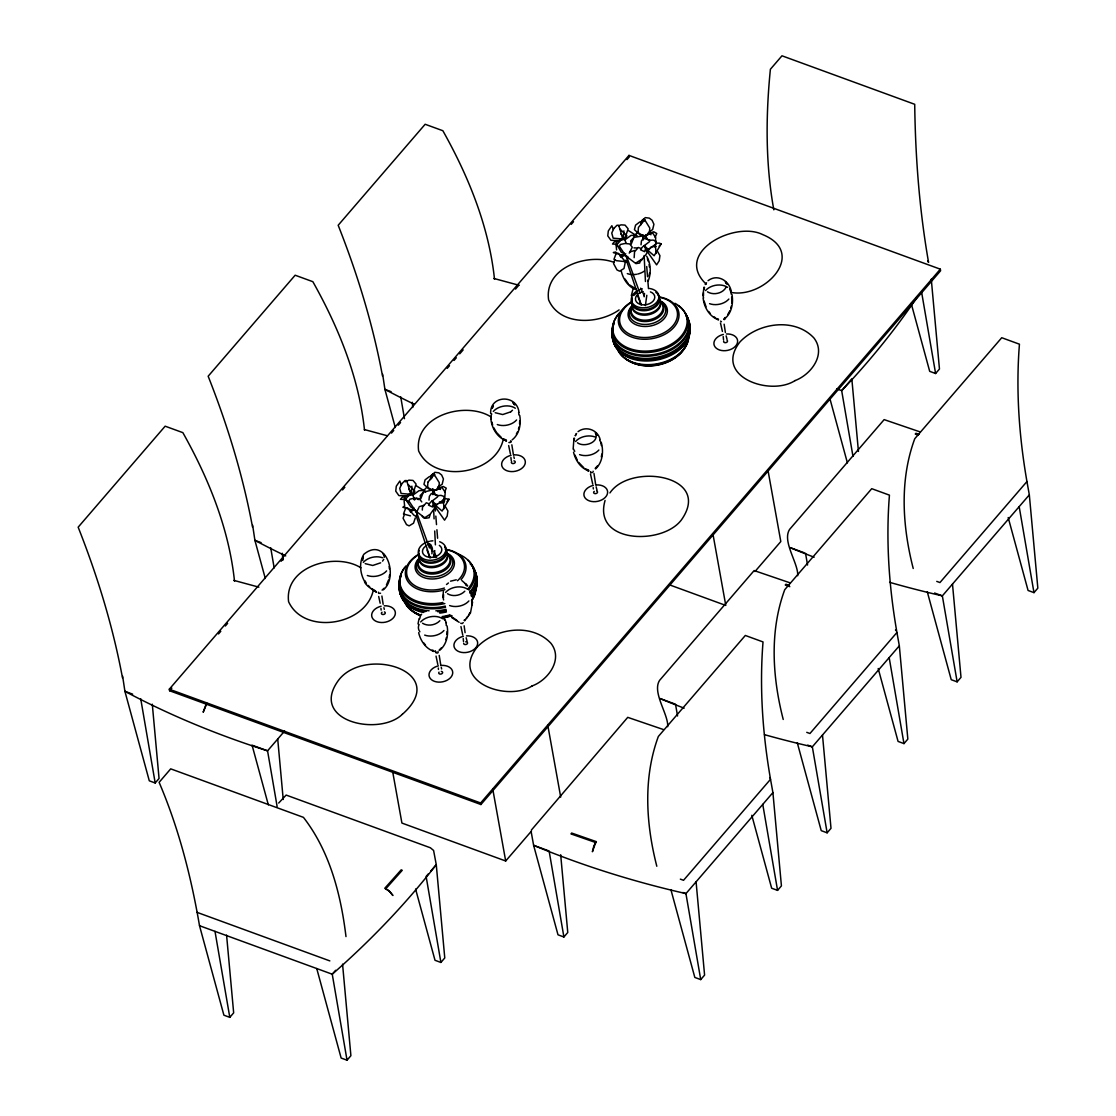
<?xml version="1.0" encoding="UTF-8"?>
<svg xmlns="http://www.w3.org/2000/svg" width="1116" height="1116" viewBox="0 0 1116 1116"><rect width="100%" height="100%" fill="white"/><g stroke="black" fill="none" stroke-linecap="round" stroke-linejoin="round"><path stroke-width="1.5" d="M442.899 597.465L443.373 591.424M443.498 597.479L443.526 594.493M702.885 295.573L703.973 287.175M703.485 295.601L703.512 292.615M510.64 411.888L512.481 410.256M446.944 634.53L447.056 631.544M471.873 604.984L471.984 602.012M472.584 602.04L470.464 612.977L464.633 620.859M519.568 423.996L519.693 421.011M731.845 303.106L731.664 297.121M422.308 510.068L422.504 507.138L426.298 502.786L429.172 503.832M444.056 508.784L443.317 500.121L444.196 498.434L449.05 499.257L442.103 511.058L436.049 505.841L436.942 504.153M634.153 257.684L634.544 251.839L638.324 247.473L641.198 248.519M656.096 253.485L655.343 244.822L656.236 243.135L659.514 243.149L661.091 243.958L654.143 255.759L648.089 250.542L651.353 246.748L656.027 246.427M655.399 241.921L655.72 237.596L652.581 232.909L647.085 234.862M411.888 486.158L411.316 493.858L413.101 494.988L419.044 490.677L423.564 490.398L425.796 491.835L416.408 485.865M623.914 230.845L623.342 238.545L625.141 239.689L631.084 235.378L637.096 235.448M382.523 561.125L383.737 559.325M642.481 259.344L640.64 260.935M428.99 500.135L429.381 496.327L431.306 493.565L437.695 495.365L437.528 496.927L430.413 502.34L428.488 505.116L432.603 506.985L433.65 503.888L432.087 500.875M641.03 244.822L641.421 241.014L643.346 238.252L649.735 240.052L649.568 241.614L642.439 247.041L640.514 249.803L644.63 251.686L645.69 248.589L644.127 245.562M654.925 246.873L655.176 244.544M431.878 553.787L432.492 548.709M644.127 296.786L644.532 293.41M433.831 557.47L434.794 550.593M645.383 305.617L646.82 295.28M418.012 623.956L419.072 618.599M490.635 413.422C489.826 394.827 517.029 394.129 518.996 412.348M122.621 676.115L124.908 691.32L149.293 780.823L155.194 782.972L159.058 778.48L152.292 704.196M252.635 525.162L254.908 540.367L265.301 578.479M382.635 374.195L384.922 389.4L395.301 427.526M389.079 577.837L389.596 574.921M601.315 456.988L601.845 454.059M649.052 275.959L649.582 273.043M417.3 511.337L416.338 516.513L413.855 515.132L407.675 507.933L405.833 507.738L403.49 514.002L410.465 515.871M626.829 261.814L624.346 260.433L618.152 253.234L616.311 253.039L613.967 259.303L616.45 260.684L626.829 261.814L627.778 256.638L623.914 255.327L620.887 257.294M595.707 842.524L592.401 851.745L593.907 845.691L596.362 841.659L571.643 833.038L570.96 833.903L595.581 842.496M510.584 441.908L510.626 440.96M510.751 442.103L510.947 441.308L510.528 442.313M431.529 478.68L432.492 474.691L434.78 472.305L438.853 472.835L441.629 474.984L443.429 478.973L442.159 484.288L437.611 487.148M642.328 222.656L642.969 219.991L645.271 217.606L649.331 218.136L652.107 220.284L653.92 224.274L652.637 229.589L649.233 231.737M430.274 479.629L431.432 475.095L433.022 473.854L434.877 474.635L429.06 476.825L425.084 479.852L423.94 484.372L429.632 489.617L431.948 489.505M432.562 492.351L432.841 491.249L442.103 487.608L445.228 492.282L444.447 501.572L442.062 502.758M640.765 224.93L641.909 220.396L643.5 219.154L645.355 219.936L639.538 222.126L635.562 225.153L634.418 229.673L640.11 234.918L642.425 234.806M643.039 237.652L645.718 235.364M373.386 589.736C366.383 625.462 304.194 635.688 288.598 601.733C284.064 566.412 335.386 551.681 360.956 567.835M492.505 407.703L493.049 405.694L492.268 408.316M435.575 651.228L435.784 652.762M445.842 639.663L446.428 637.445M503.386 438.769C496.453 474.3 434.319 484.916 418.626 450.934C413.883 415.543 465.358 400.686 490.956 416.882M463.266 622.602L462.191 623.579L460.699 623.216M518.466 429.13L519.052 426.912M573.973 438.142L573.15 449.134M573.931 440.639L574.531 438.379M631.307 295.698L633.386 287.816M590.601 471.58L590.88 472.486M593.168 471.929L593.098 471.217M605.081 500.428C592.457 543.673 662.82 545.375 681.569 519.679C712.608 475.165 630.261 462.442 609.922 492.937M703.945 289.672L704.531 287.426M730.743 308.225L731.329 306.021M362.295 559.242L363.063 556.619L362.756 560.525M419.644 618.85L420.411 616.227M429.967 515.118L429.186 517.712L425.475 518.326L416.254 511.379M640.458 260.419L639.663 263.027L635.953 263.627L626.746 256.68M388.494 580.055L386.429 584.951M648.173 281.023C651.325 273.085 650.907 263.711 646.708 256.234M404.41 514.35L403.085 518.284L406.531 524.646L409.14 525.873L413.52 523.195L415.278 517.95M614.888 259.651L613.563 263.585L617.009 269.946L619.617 271.174L623.997 268.496L625.685 260.195M531.342 830.095L627.736 717.351L663.574 729.599M444.656 492.072L446.26 488.166L443.247 486.478L436.97 488.599M655.134 237.373L656.738 233.467L653.725 231.779L647.447 233.9M723.726 319.357L725.191 317.446M724.27 319.664L725.205 318.269L724.382 319.023C731.65 313.359 733.589 303.147 731.984 294.471M414.901 510.179L416.463 512.37L418.765 507.836M629.243 253.137L632.256 247.208L629.717 243.972L625.113 243.483L620.356 244.474L619.408 246.329L626.941 257.67L625.379 255.48M206.209 704.14L203.168 712.245L206.892 703.192M516.401 434.026L517.615 431.683M468.692 615.014L469.92 612.67M729.892 310.792L727.674 314.67M439.188 650.056L441.434 647.838M405.066 497.15L403.629 499.466L400.477 499.34L402.067 497.331L412.613 494.569L414.887 491.193L408.191 484.581M617.106 241.837L615.669 244.167L612.517 244.041L614.107 242.032L624.639 239.256L626.927 235.894L620.217 229.268M378.505 592.205L378.631 593.349L380.542 593.238M476.978 647.322C449.901 681.96 507.389 702.048 532.123 685.922M726.014 287.398C722.54 293.634 713.291 295.447 707.46 291.834M432.938 488.71L431.92 490.119L423.508 492.086L420.174 495.588L420.732 498.88L424.206 489.98L427.54 486.464M466.362 618.306L467.688 616.562M597.674 465.637L595.191 468.413M169.297 689.2L628.992 155.403L940.328 269.179L940.607 270.742L480.912 804.524L169.576 690.748L169.297 689.2L480.633 802.976L480.912 804.524M169.576 690.748L171.864 688.112M218.513 633.944L220.787 631.293M225.334 626.006L227.608 623.37M281.093 561.264L283.366 558.628M342.528 489.924L344.816 487.274M391.465 433.106L393.739 430.469M398.286 425.182L400.56 422.532M447.223 368.364L449.497 365.727M454.045 360.44L456.318 357.79M459.736 353.828L463.154 349.866M515.494 289.086L518.898 285.124M571.239 224.344L573.526 221.707M626.997 159.602L629.271 156.965L628.992 155.403M659.138 246.218L661.091 243.958M447.098 501.53L449.05 499.257M284.622 731.022L267.561 750.831L277.131 806.477M345.988 936.603C340.896 894.544 329.848 851.382 303.44 817.358L170.706 768.854L159.114 782.33C178.7 828.128 191.143 876.688 199.513 925.708L223.898 1015.197L229.798 1017.36L233.662 1012.868L226.576 935.124M335.623 970.278L332.247 974.212L347.034 1060.2L341.133 1058.038L316.749 968.548M480.633 802.976L940.328 269.179M428.377 873.842L426.117 876.465L440.904 962.452L435.003 960.29L415.584 889.034M430.623 871.219L436.272 864.677L433.594 850.476L430.399 847.783L286.142 795.066L278.693 803.046M392.692 771.826L401.913 823.064L505.688 860.994L531.523 831.002M754.974 571.531L780.809 541.539L767.892 469.794M911.186 303.399L929.698 371.349L935.599 373.511L939.463 369.019L931.274 279.181M347.034 1060.2L350.898 1055.708L342.556 964.154M440.904 962.452L444.768 957.96L436.272 864.677A894.572 615.781 -10.2 0 1 332.247 974.212L199.513 925.708M531.216 832.006L533.615 845.328L558 934.817L563.901 936.98L567.765 932.488L560.678 854.744M656.808 866.239C645.955 823.999 642.997 778.019 658.342 736.476L745.321 635.464L763.023 641.937C759.368 687.791 762.647 734.021 770.528 779.289L683.536 880.301L680.341 879.129M783.223 719.457C772.37 677.217 769.412 631.224 784.743 589.68L871.736 488.682L889.438 495.141C885.769 541.009 889.047 587.225 896.929 632.493L809.951 733.505L806.756 732.347M913.223 568.49C902.37 526.25 899.412 480.271 914.757 438.728L1001.736 337.716L1019.438 344.188C1015.783 390.042 1019.061 436.272 1026.943 481.54L939.951 582.552L936.756 581.38M770.528 779.289L772.914 792.597L685.935 893.609L700.722 979.597L694.822 977.435L670.883 889.605M896.929 632.493L899.329 645.815L812.336 746.813L827.137 832.815L821.237 830.653L797.298 742.81M1026.943 481.54L1029.329 494.848L942.35 595.86L957.137 681.848L951.237 679.7L927.298 591.857M700.722 979.597L704.587 975.105L696.077 881.821M751.793 815.294L771.658 888.224L777.559 890.373L781.423 885.881L772.914 792.597M827.137 832.815L831.002 828.323L822.492 735.025M878.194 668.512L898.073 741.429L903.96 743.591L907.838 739.099L899.329 645.815M957.137 681.848L961.002 677.356L952.492 584.073M1008.194 517.545L1028.073 590.476L1033.974 592.624L1037.838 588.146L1029.329 494.848M622.379 238.154L618.864 240.582L610.94 240.289L607.774 235.867L608.318 230.928L611.861 225.753L613.34 229.491M410.339 493.453L406.824 495.881L398.9 495.602L395.748 491.166L396.292 486.227L399.821 481.052L401.3 484.804M382.077 590.099L384.099 588.244M385.885 888.685L402.248 870.299L401.188 869.852L384.755 888.308L388.968 890.749L392.916 895.506L389.875 891.656L385.801 888.768M638.031 231.765L634.683 235.281L631.21 244.181L630.652 240.903L633.986 237.387L647.224 235.239L649.359 233.105L649.777 228.027L645.536 221.149L643.514 221.052L638.422 227.483L638.017 232.56L642.439 235.392M383.318 589.82C399.123 577.153 386.066 535.778 363.83 554.303C358.878 562.297 360.022 573.178 364.458 581.171C364.569 586.053 380.975 594.786 375.325 591.201L376.287 591.689M730.827 292.364C764.627 299.088 807.858 252.941 762.716 234.611C734.788 220.536 672.906 252.593 706.219 284.161M595.553 468.957C602.682 462.331 603.784 451.394 601.273 442.41M464.8 591.201C460.49 595.721 452.761 597.004 447.488 593.712M439.871 620.733C435.561 625.267 427.833 626.536 422.559 623.258M464.047 620.356L464.8 619.673M402.43 714.24C451.143 671.288 363.886 645.034 338.064 680.899C309.272 721.243 379.147 736.853 402.36 714.282M477.048 647.224C495.281 627.903 531.788 622.686 550.997 643.36C563.454 659.389 548.165 680.16 532.067 685.949M795.038 380.598C811.081 374.599 826.468 354.302 813.955 338.009C794.787 317.335 758.28 322.552 740.006 341.873C712.761 376.51 770.291 396.752 795.08 380.57M636.134 262.86L642.174 258.954L645.969 254.601L647.42 251.867L645.522 250.082M512.105 439.913C519.372 434.25 521.325 424.038 519.707 415.361M439.481 650.447C446.749 644.783 448.702 634.572 447.084 625.895M623.509 255.662L625.783 253.834M380.668 562.813L372.744 565.477L365.211 563.65M404.159 506.357L402.862 507.236L413.032 510.361M410.409 511.993L413.422 510.026L415.264 510.221M613.926 262.33C588.202 252.635 543.994 267.226 548.598 299.813C559.925 326.444 598.901 324.31 619.101 309.899M708.046 280.688C717.476 273.434 729.432 280.8 731.273 291.457M510.668 411.874L502.716 414.552L495.183 412.725M578.046 431.655C586.053 425.545 597.716 429.827 600.171 439.523M619.896 255.969L622.951 254.392L625.56 255.62M409.419 510.668L412.46 509.091L415.068 510.319M440.332 503.037L443.415 502.214M618.459 225.962L620.984 224.846L625.044 225.111L628.127 228.808L624.625 239.229L626.174 243.302M405.164 481.833L408.944 480.145L413.004 480.424L416.101 484.107L412.585 494.541L414.65 499.954M413.785 499.536L416.714 498.28L418.291 499.661M510.235 442.48L508.882 442.55M450.529 581.185L456.277 579.804M629.675 252.007L634.669 250.486M419.197 506.706L424.178 505.185M592.164 472.654L591.145 472.626M436.914 653.181L438.128 652.637L438.002 651.493M439.327 502.047L443.987 501.74M633.986 247.864L636.901 247.975M721.466 321.743L720.559 321.115M493.928 278.47L518.884 285.236M233.914 580.39L258.87 587.155M364.416 429.562L387.252 435.742M624.346 253.234L621.389 252.397L617.734 246.106M413.869 507.933L410.911 507.096L405.68 499.424L409.195 502.298M615.711 251.979L613.34 252.537L621.961 255.159M433.622 503.86L436.482 504.837L439.495 502.884L444.084 499.145L444.056 496.494L441.001 495.378L437.263 495.727L435.38 494.653L433.44 490.496L433.468 493.146M919.989 431.864L884.151 419.616L789.612 529.389C781.8 541.386 798.582 563.454 797.703 575.744M789.975 582.817L754.137 570.569L659.598 680.355C651.8 692.352 668.582 714.407 667.703 726.711M836.819 388.884L841.673 390.656L852.987 456.416M391.116 391.674L384.922 389.4A894.572 615.781 -10.2 0 0 414.301 404.271M934.594 593.028L942.35 595.86A894.572 615.781 -10.2 0 1 889.633 582.329M803.98 552.671L790.03 547.579A894.572 615.781 -10.2 0 0 814.136 557.205M669.028 584.686L725.777 605.43L712.873 533.685M261.116 542.627L254.908 540.367A894.572 615.781 -10.2 0 0 285.724 555.908M807.691 745.125L812.336 746.813A894.572 615.781 -10.2 0 1 764.488 734.663M682.825 892.479L685.935 893.609A894.572 615.781 -10.2 0 1 533.615 845.328L549.114 850.978L563.901 936.98M132.665 694.152L124.908 691.32A894.572 615.781 -10.2 0 0 267.561 750.831L252.063 745.167L268.328 804.831M197.114 912.386L329.848 960.904M717.058 318.632L718.481 319.134M636.441 289.184L629.675 285.012M588.704 470.199L585.733 468.915M506.441 440.136L503.469 438.853M432.157 650.056L433.58 650.558M919.012 434.417L915.971 433.273L915.26 434.026L918.301 435.156M788.998 585.37L785.971 584.24L785.259 584.979L789.807 586.681M634.599 289.197C627.541 285.849 623.007 278.637 621.277 271.202M577.46 442.787C584.17 447.795 599.948 442.368 595.372 432.785L597.102 435.1M461.898 580.585L467.604 585.635M457.086 620.524L451.966 616.953M374.809 590.448L371.489 588.523M628.434 230.566L636.05 235.392M718.188 319.706L718.523 319.874C709.595 316.721 704.001 307.291 703.164 298.167M713.738 316.707L715.733 317.962M588.746 471.05L587.574 470.338L588.523 470.826C580.529 468.092 575.396 460.155 573.54 452.217M506.483 440.987L505.311 440.276L506.259 440.764C497.331 437.611 491.724 428.181 490.887 419.058M433.859 651.521L432.673 650.809L433.636 651.298C425.628 648.563 420.509 640.626 418.653 632.688M617.357 245.548L616.158 244.725L619.673 247.599M648.243 232.784L650.963 234.765M437.765 487.483L440.471 489.464M583.724 467.66L578.632 462.401M501.461 437.598L496.369 432.338L493.802 427.749M451.617 617.483L459.164 622.296M433.482 505.395L435.393 507.18L430.134 514.267L424.108 518.159L422.197 516.387M368.14 585.44L369.703 586.89M895.478 629.996L896.176 630.763M620.761 233.858L623.453 237.164L616.144 245.548L616.59 249.928M408.735 489.157L411.413 492.477L404.104 500.861L404.703 506.692M708.632 311.448L710.39 313.624M628.127 283.562L624.932 278.93M423.731 642.872L425.489 645.048M421.778 501.907L419.225 498.671L414.622 498.182L409.865 499.173L408.93 501.028L416.463 512.37M644.476 245.855L648.424 249.552L656.11 243.832L656.096 241.182L653.041 240.066L649.289 240.414L647.406 239.354L645.48 235.183L645.508 237.834M432.436 501.168L436.384 504.864L434.891 506.357L444.559 520.168L447.167 516.094L447.893 510.961L445.047 506.022M727.116 284.134L725.4 281.874L726.349 283.673M513.137 402.764L514.839 405.024M465.428 583.766L467.13 586.026M384.867 555.963L383.165 553.703L384.099 555.489M705.228 284.538L706.54 282.767M420.327 615.962L421.639 614.191M435.128 651.06L435.7 652.051M446.498 584.505L448.423 582.971M927.815 260.726L928.568 262.413C919.445 210.226 915.371 157.258 914.715 104.304L781.981 55.8L770.389 69.262C765.729 115.994 765.409 163.508 773.82 209.836M364.946 580.808L366.383 583.263M769.761 777.559L770.249 778.396M657.087 250.709L659.933 255.648L659.207 260.781L656.599 264.855L646.931 251.044L648.522 249.538L645.662 248.561L644.588 245.59M577.195 459.959L574.907 455.007M513.109 402.709L514.03 404.438M465.4 583.71L466.321 585.426M444.084 617.72L446.372 622.881M443.582 618.069L444.726 620.245M640.682 288.137L644.323 295.907M428.642 543.436L432.283 551.22M433.747 554.331L435.198 557.442M430.832 544.692L432.283 547.858M433.733 551.025L436.635 557.372M706.065 306.844L704.126 301.125M729.627 288.807L730.701 291.639M647.35 258.745L648.438 261.576M637.473 295.363L641.156 305.003M426.996 550.062L430.065 558.098M640.933 303.887L626.983 262.079M429.841 556.996L416.505 516.778M626.955 257.433L639.942 293.257M416.477 512.132L429.465 547.956M829.802 398.259L847.407 462.889M727.004 339.194L726.139 335.86M720.476 322.998L722.415 331.424M597.004 490.161L596.139 486.813M590.476 473.965L592.708 484.079M467.032 641.086L466.153 637.738M491.863 422.015L492.644 424.945M513.862 456.751L514.281 458.425M508.659 445.563L510.43 454.017M460.95 626.55L462.735 635.004M441.239 667.284L441.657 668.958M436.035 656.096L437.807 664.55M383.89 607.676L384.309 609.35M378.687 596.488L380.165 603.24M595.749 485.139L593.977 473.449M513.472 455.077L511.839 444.81M440.848 665.596L439.202 655.343M382.523 376.092C372.925 324.477 357.483 274.062 338.176 225.265L425.154 124.267L442.857 130.725C468.622 176.607 489.003 226.632 494.514 279.321M252.523 527.045C242.925 475.43 227.469 425.015 208.162 376.231L295.154 275.22L312.857 281.692C338.622 327.56 359.003 377.585 364.514 430.274M122.523 678.012C112.925 626.397 97.469 575.982 78.162 527.184L165.154 426.186L182.857 432.645C208.622 478.527 228.989 528.552 234.513 581.241M725.4 332.484L724.131 324.198M383.151 604.3L381.895 596.028M384.071 555.433L384.267 557.33M601.398 445.563L600.84 442.508A14.048 9.667 -10.2 0 0 599.641 440.22M547.803 725.358L560.706 797.103M492.784 789.249L505.688 860.994M1019.173 506.636L1033.974 592.624M921.677 292.573L935.599 373.511M889.173 657.603L903.96 743.591M805.529 553.243L807.552 565.045M762.758 804.385L777.559 890.373M677.552 715.998L675.515 704.196L660.03 698.532A894.572 615.781 -10.2 0 0 684.136 708.158M400.7 396.752L404.466 418.667M270.7 547.719L274.173 567.946M214.997 931.372L229.798 1017.36M140.7 698.672L155.194 782.972M465.093 632.674L464.13 625.797M723.196 336.558L723.517 339.71M593.182 487.525L593.349 488.961M510.919 457.462L511.24 460.601M463.21 638.45L463.531 641.588M438.295 667.996L438.449 669.419M380.947 608.387L381.142 610.117M649.121 264.534L649.4 267.045M389.149 566.426L389.414 568.937M858.441 451.422L851.829 378.868L841.673 390.656A894.572 615.781 -10.2 0 0 917.268 296.926M412.292 402.276L412.767 407.466M282.292 553.243L282.92 560.148M277.717 739.043L283.227 799.502M646.722 266.501L647.531 276.726M647.796 280.144L648.48 288.653M434.891 504.167L435.421 510.975M435.826 516.094L436.509 524.618M436.914 529.723L437.598 538.247M643.067 234.751L643.332 239.94M644.127 255.522L645.453 281.497M432.576 489.45L432.855 494.639M433.287 503.302L433.468 506.762M433.65 510.221L434.082 518.884M434.71 530.993L435.407 544.845M386.61 570.89A14.048 9.667 -10.2 0 1 367.331 575.493M363.328 562.38A14.048 9.667 -10.2 0 1 382.607 557.763M384.406 611.889A1.967 1.353 -10.2 0 1 384.867 613.828A1.967 1.353 -10.2 0 1 381.993 614.246A1.967 1.353 -10.2 0 1 382.035 612.238M384.197 605.793A11.969 8.244 -10.2 0 1 393.976 617.106A11.969 8.244 -10.2 0 1 374.013 620.008A11.969 8.244 -10.2 0 1 381.1 606.239M443.959 630.498A14.048 9.667 -10.2 0 1 424.68 635.102M419.881 631.782A14.048 9.667 -10.2 0 1 419.086 624.416M420.676 621.975A14.048 9.667 -10.2 0 1 442.703 618.78M445.954 622.979A14.048 9.667 -10.2 0 1 446.219 625.49M441.294 671.386A1.967 1.353 -10.2 0 1 442.48 673.101A1.967 1.353 -10.2 0 1 439.76 674.022A1.967 1.353 -10.2 0 1 439.048 672.139M441.531 665.401A11.969 8.244 -10.2 0 1 451.324 676.715A11.969 8.244 -10.2 0 1 431.362 679.616A11.969 8.244 -10.2 0 1 438.449 665.847M468.887 600.952A14.048 9.667 -10.2 0 1 449.609 605.556M443.61 599.948A14.048 9.667 -10.2 0 1 443.331 597.437M445.591 592.443A14.048 9.667 -10.2 0 1 467.618 589.234M469.669 591.145A14.048 9.667 -10.2 0 1 471.133 595.944M465.707 641.826A1.967 1.353 -10.2 0 1 467.548 643.095A1.967 1.353 -10.2 0 1 465.498 644.56A1.967 1.353 -10.2 0 1 463.656 643.304M466.46 635.855A11.969 8.244 -10.2 0 1 476.253 647.182A11.969 8.244 -10.2 0 1 456.277 650.084A11.969 8.244 -10.2 0 1 463.363 636.315M644.225 271.146A14.048 9.667 -10.2 0 1 637.78 274.02M636.594 274.271A14.048 9.667 -10.2 0 1 631.754 274.522M630.582 274.41A14.048 9.667 -10.2 0 1 627.318 273.601M728.86 299.06A14.048 9.667 -10.2 0 1 709.581 303.678M703.582 298.07A14.048 9.667 -10.2 0 1 703.317 295.559M705.563 290.551A14.048 9.667 -10.2 0 1 727.604 287.356M730.841 291.555A14.048 9.667 -10.2 0 1 731.12 294.066M727.032 340.268A1.967 1.353 -10.2 0 1 725.972 342.612A1.967 1.353 -10.2 0 1 723.726 341.05M726.432 333.977A11.969 8.244 -10.2 0 1 736.225 345.29A11.969 8.244 -10.2 0 1 716.249 348.192A11.969 8.244 -10.2 0 1 723.349 334.423M598.86 450.027A14.048 9.667 -10.2 0 1 579.581 454.63M574.782 451.31A14.048 9.667 -10.2 0 1 573.582 449.023M575.563 441.517A14.048 9.667 -10.2 0 1 594.842 436.9M596.641 491.026A1.967 1.353 -10.2 0 1 597.102 492.965A1.967 1.353 -10.2 0 1 594.242 493.384A1.967 1.353 -10.2 0 1 594.284 491.375M596.432 484.93A11.969 8.244 -10.2 0 1 606.225 496.243A11.969 8.244 -10.2 0 1 586.249 499.159A11.969 8.244 -10.2 0 1 593.335 485.39M516.582 419.965A14.048 9.667 -10.2 0 1 497.304 424.568M491.305 418.96A14.048 9.667 -10.2 0 1 491.724 413.883M493.3 411.455A14.048 9.667 -10.2 0 1 515.327 408.247M518.577 412.446A14.048 9.667 -10.2 0 1 518.842 414.957M513.918 460.852A1.967 1.353 -10.2 0 1 515.104 462.568A1.967 1.353 -10.2 0 1 512.384 463.489A1.967 1.353 -10.2 0 1 511.672 461.605M514.169 454.868A11.969 8.244 -10.2 0 1 523.948 466.181A11.969 8.244 -10.2 0 1 503.986 469.083A11.969 8.244 -10.2 0 1 511.072 455.314M686.954 342.542A34.973 24.078 -10.2 0 1 660.393 364.193A34.973 24.078 -10.2 0 1 624.737 358.013M684.833 312.675A38.767 26.686 -10.2 0 1 653.362 354.567A38.767 26.686 -10.2 0 1 613.981 322.97M684.275 347.913A33.731 23.227 -10.2 0 1 628.127 360.273M688.879 336.948A36.786 25.319 -10.2 0 1 657.547 363.704A36.786 25.319 -10.2 0 1 618.027 350.536M678.291 305.672A38.084 26.212 -10.2 0 1 677.635 341.44A38.084 26.212 -10.2 0 1 626.746 348.848A38.084 26.212 -10.2 0 1 618.529 314.349M655.831 292.336A14.062 9.681 -10.2 0 1 648.27 309.104A14.062 9.681 -10.2 0 1 632.186 297.986M633.762 295.545A14.062 9.681 -10.2 0 1 636.134 293.396M659.668 297.023A30.606 21.064 -10.2 0 1 674.064 327.127A30.606 21.064 -10.2 0 1 627.122 334.814A30.606 21.064 -10.2 0 1 632.256 301.515M689.325 322.817A39.255 27.021 -10.2 0 1 652.065 359.087A39.255 27.021 -10.2 0 1 612.782 331.145M686.828 317.614A39.255 27.021 -10.2 0 1 688.851 321.478M689.325 323.654A39.102 26.924 -10.2 0 1 654.227 359.533A39.102 26.924 -10.2 0 1 612.628 334.8M686.842 318.478A39.102 26.924 -10.2 0 1 688.851 322.329M685.824 315.382A39.297 27.049 -10.2 0 1 658.97 356.869A39.297 27.049 -10.2 0 1 612.112 332.986M612.279 331.564A39.297 27.049 -10.2 0 1 612.935 328.676M658.133 295.238A14.145 9.737 -10.2 0 1 646.652 310.527A14.145 9.737 -10.2 0 1 632.298 299.004M658.914 298.307A14.369 9.891 -10.2 0 1 649.094 313.484A14.369 9.891 -10.2 0 1 631.949 304.752M659.221 299.269A14.522 9.988 -10.2 0 1 649.303 314.6A14.522 9.988 -10.2 0 1 631.991 305.784M688.474 338.009A36.186 24.915 -10.2 0 1 656.473 364.541A36.186 24.915 -10.2 0 1 618.055 349.852M689.325 324.714A38.92 26.784 -10.2 0 1 659.403 359.464A38.92 26.784 -10.2 0 1 613.758 342.779M612.991 338.636A38.92 26.784 -10.2 0 1 613.005 335.818M661.202 301.725A18.456 12.708 -10.2 0 1 660.881 319.064A18.456 12.708 -10.2 0 1 636.204 322.65A18.456 12.708 -10.2 0 1 632.228 305.937M650.419 291.89A9.765 6.724 -10.2 0 1 653.209 301.013A9.765 6.724 -10.2 0 1 639.803 304.222A9.765 6.724 -10.2 0 1 637.013 295.098M638.659 293.606A9.765 6.724 -10.2 0 1 643.137 291.611M674.943 303.287A37.498 25.808 -10.2 0 1 677.021 340.185A37.498 25.808 -10.2 0 1 623.997 345.932A37.498 25.808 -10.2 0 1 623.774 308.839M659.654 300.888A16.796 11.565 -10.2 0 1 650.628 320.906A16.796 11.565 -10.2 0 1 631.405 307.639M659.026 297.205A29.211 20.102 -10.2 0 1 673.046 325.607A29.211 20.102 -10.2 0 1 628.699 333.698A29.211 20.102 -10.2 0 1 631.614 302.213M658.51 300.106A19.823 13.643 -10.2 0 1 664.187 318.632A19.823 13.643 -10.2 0 1 636.957 325.133A19.823 13.643 -10.2 0 1 631.293 306.607M649.442 288.472A13.936 9.598 -10.2 0 1 655.971 303.036A13.936 9.598 -10.2 0 1 633.358 304.25A13.936 9.598 -10.2 0 1 642.3 288.849M661.356 302.52A16.14 11.118 -10.2 0 1 648.256 319.957A16.14 11.118 -10.2 0 1 631.865 306.802M686.033 314.824A38.962 26.812 -10.2 0 1 652.553 355.851A38.962 26.812 -10.2 0 1 613.995 323.975M467.785 560.079A38.084 26.212 -10.2 0 1 468.734 589.932M444.838 603.547A38.084 26.212 -10.2 0 1 406.489 596.683A38.084 26.212 -10.2 0 1 404.522 568.1M445.2 549.267A30.606 21.064 -10.2 0 1 461.075 579.609M444.949 589.694A30.606 21.064 -10.2 0 1 408.247 581.952A30.606 21.064 -10.2 0 1 419.267 553.996M448.214 554.206A18.456 12.708 -10.2 0 1 447.893 571.545A18.456 12.708 -10.2 0 1 423.229 575.131A18.456 12.708 -10.2 0 1 419.239 558.418M439.355 545.361A9.765 6.724 -10.2 0 1 438.588 555.001A9.765 6.724 -10.2 0 1 424.903 555.726A9.765 6.724 -10.2 0 1 425.684 546.087M427.777 544.901A9.765 6.724 -10.2 0 1 430.162 544.092M446.037 549.686A29.211 20.102 -10.2 0 1 457.504 580.752M444.391 588.048A29.211 20.102 -10.2 0 1 409.698 581.101A29.211 20.102 -10.2 0 1 418.626 554.694M457.337 553.689A37.498 25.808 -10.2 0 1 468.05 588.718M442.954 602.487A37.498 25.808 -10.2 0 1 405.778 594.451A37.498 25.808 -10.2 0 1 405.861 565.993M445.535 552.587A19.823 13.643 -10.2 0 1 451.199 571.113A19.823 13.643 -10.2 0 1 423.968 577.614A19.823 13.643 -10.2 0 1 418.305 559.088M439.704 541.748A13.936 9.598 -10.2 0 1 442.201 556.228A13.936 9.598 -10.2 0 1 421.067 557.358A13.936 9.598 -10.2 0 1 425.907 542.488M427.01 542.041A13.936 9.598 -10.2 0 1 429.311 541.33M430.497 541.093A13.936 9.598 -10.2 0 1 432.91 540.814M446.679 553.369A16.796 11.565 -10.2 0 1 437.639 573.387A16.796 11.565 -10.2 0 1 418.43 560.12M473.854 570.109A39.255 27.021 -10.2 0 1 471.859 595.009M446.163 610.34A39.255 27.021 -10.2 0 1 437.709 611.707M426.047 611.428A39.255 27.021 -10.2 0 1 399.807 583.626M448.381 555.001A16.14 11.118 -10.2 0 1 435.268 572.438A16.14 11.118 -10.2 0 1 418.877 559.283M446.233 551.75A14.522 9.988 -10.2 0 1 436.314 567.081A14.522 9.988 -10.2 0 1 419.016 558.265M473.058 567.305A38.962 26.812 -10.2 0 1 470.017 593.307M445.577 607.244A38.962 26.812 -10.2 0 1 401.007 576.456M470.199 563.845A38.962 26.812 -10.2 0 1 472.194 566.105M445.926 550.788A14.369 9.891 -10.2 0 1 436.105 565.965A14.369 9.891 -10.2 0 1 418.96 557.233M445.158 547.733A14.145 9.737 -10.2 0 1 435.491 562.659A14.145 9.737 -10.2 0 1 418.626 554.066M444.907 546.728A14.062 9.681 -10.2 0 1 433.482 561.934A14.062 9.681 -10.2 0 1 419.197 550.467M476.337 577.209A38.92 26.784 -10.2 0 1 471.887 596.739M446.428 611.945A38.92 26.784 -10.2 0 1 439.732 613.116M423.341 612.475A38.92 26.784 -10.2 0 1 400.156 592.526M476.337 576.135A39.102 26.924 -10.2 0 1 471.873 595.763M446.274 611.052A39.102 26.924 -10.2 0 1 439.551 612.238M424.652 611.875A39.102 26.924 -10.2 0 1 399.654 587.281M472.849 567.863A39.297 27.049 -10.2 0 1 471.705 593.991M445.981 609.35A39.297 27.049 -10.2 0 1 435.84 610.829M429.102 610.773A39.297 27.049 -10.2 0 1 399.947 581.157M475.165 571.49A38.767 26.686 -10.2 0 1 469.669 592.233M445.354 606.086A38.767 26.686 -10.2 0 1 401.007 575.465M471.845 565.156A38.767 26.686 -10.2 0 1 474.705 570.164M475.5 590.49A36.186 24.915 -10.2 0 1 471.58 600.938M450.013 615.502A36.186 24.915 -10.2 0 1 442.327 617.204M419.993 615.251A36.186 24.915 -10.2 0 1 405.778 603.854M475.904 589.429A36.786 25.319 -10.2 0 1 471.915 600.045M449.999 614.846A36.786 25.319 -10.2 0 1 442.187 616.59M419.49 614.609A36.786 25.319 -10.2 0 1 403.769 599.92M472.835 598.204A34.973 24.078 -10.2 0 1 471.524 600.687M451.338 615.53A34.973 24.078 -10.2 0 1 443.987 617.399M419.393 615.167A34.973 24.078 -10.2 0 1 414.022 612.252M410.73 609.531A34.973 24.078 -10.2 0 1 408.93 607.495M451.966 615.614A33.731 23.227 -10.2 0 1 444.042 617.706M420.327 615.558A33.731 23.227 -10.2 0 1 412.446 610.591M427.944 482.182L427.526 487.26L431.962 490.091L436.747 489.938L438.881 487.804L439.299 482.726L435.045 475.848L433.036 475.751L427.944 482.182M401.76 483.814L399.737 488.348L401.104 493.467L413.311 494.555L410.688 493.732L406.684 480.605L404.996 480.55L401.76 483.814M613.8 228.501L611.763 233.049L613.144 238.154L625.351 239.243L622.728 238.433L618.724 225.292L617.022 225.237L613.8 228.501M576.47 433.58L575.312 435.631L576.47 433.58"/></g></svg>
